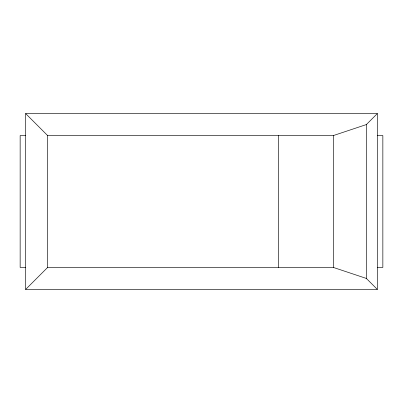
<?xml version="1.0" encoding="UTF-8"?>
<svg xmlns="http://www.w3.org/2000/svg" width="403" height="403" viewBox="0 0 403 403"><rect width="100%" height="100%" fill="white"/><g stroke="black" fill="none" stroke-linecap="round" stroke-linejoin="round"><path stroke-width="0.6" d="M25.646 289.43L47.63 267.446L333.392 267.446L366.362 278.438L377.354 289.43L377.354 113.57L25.646 113.57L25.646 289.43L377.354 289.43M25.646 113.57L47.63 135.554L333.392 135.554L366.362 124.562L377.354 113.57M25.646 135.554L20.15 135.554L20.15 267.446L25.646 267.446M377.354 135.554L382.85 135.554L382.85 267.446L377.354 267.446M366.362 124.562L366.362 278.438M333.392 135.554L333.392 267.446M278.438 135.554L278.438 267.446M47.63 135.554L47.63 267.446"/></g></svg>
